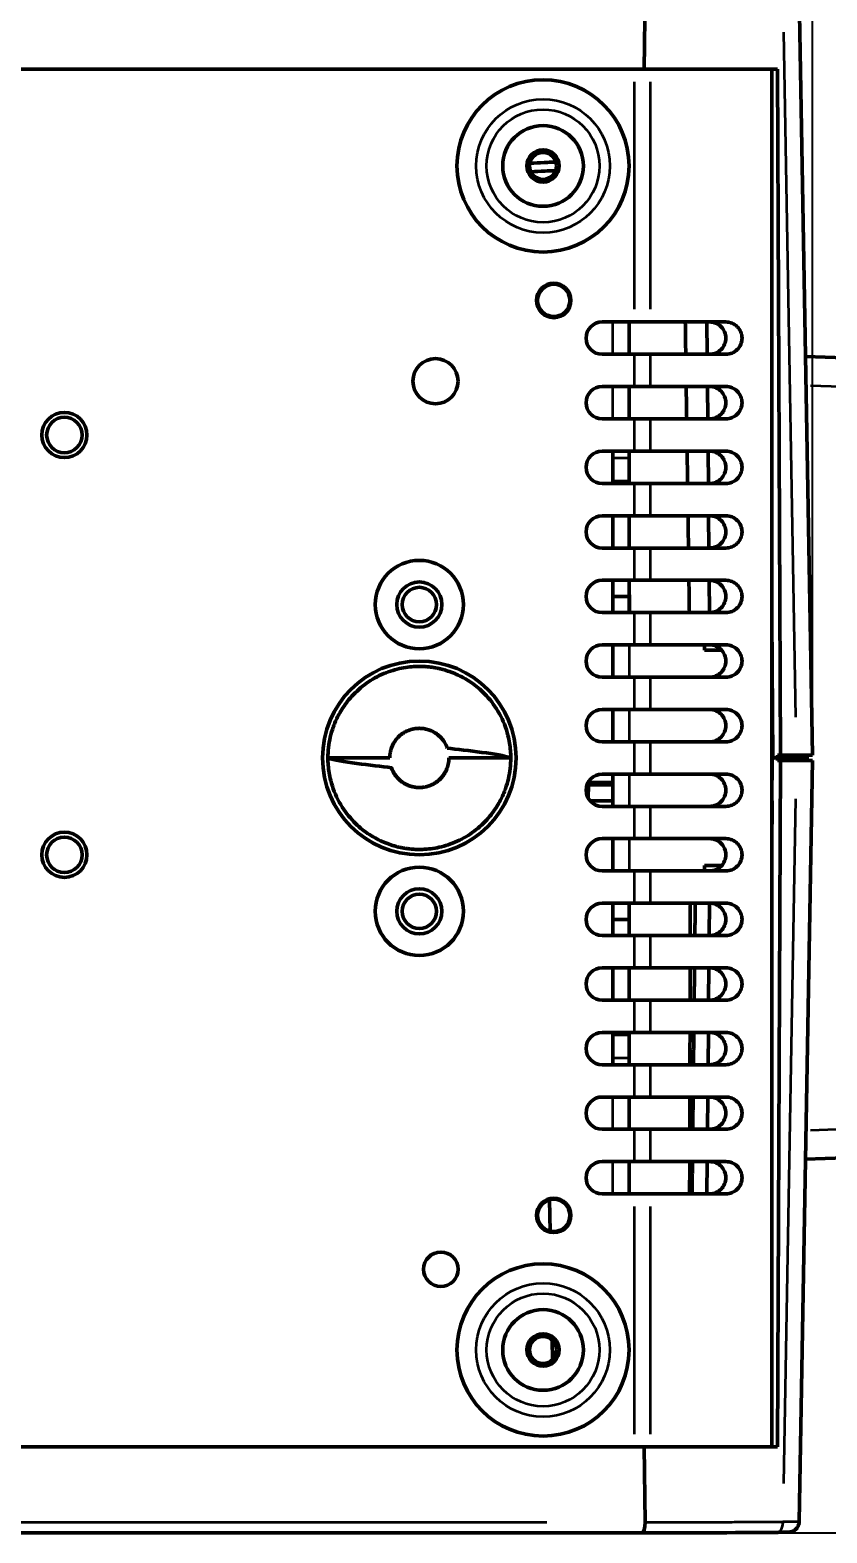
# Model space of a CAD drawing. Header units: millimetres. Extents: x 40 to 2195, y 40 to 1687.
# Drawn here: x 1151.9 to 1226, y 266 to 405.6 of the extents above; entities that cross this region are included whole.
import ezdxf

# ---------------------------------------------------------------- set-up
doc = ezdxf.new("R2010")
doc.units = ezdxf.units.MM
doc.header["$LTSCALE"] = 8
for name, color, linetype, lineweight in [('Dimension (ISO)', 7, 'Continuous', 25), ('Visible (ISO)', 7, 'Continuous', 50), ('Visible Narrow (ISO)', 7, 'Continuous', 35)]:
    doc.layers.add(name, color=color, linetype=linetype, lineweight=lineweight)
doc.styles.add('Note Text (ANSI)', font='tahoma.ttf')
doc.dimstyles.new('Default (ISO)', dxfattribs={"dimscale": 8, "dimtxt": 1, "dimasz": 2.5, "dimexe": 3.175, "dimexo": 0, "dimgap": 0.762, "dimtad": 1, "dimrnd": 1e-08, "dimzin": 0, "dimdsep": 46, "dimtxsty": 'Note Text (ANSI)', "dimcen": 0.09, "dimdle": 10, "dimclrd": 1, "dimclre": 1, "dimclrt": 1, "dimazin": 0, "dimtfac": 3.5052, "dimtmove": 0, "dimatfit": 3, "dimfxl": 1, "dimtolj": 1, "dimtzin": 0, "dimlwd": -1, "dimlwe": -1, "dimarcsym": 0})

# ---------------------------------------------------------------- blocks, each defined once
blk = doc.blocks.new('*D14')
at = {"layer": 'Defpoints', "color": 0, "transparency": 16777216}
for p in [(1224.66, 453.89), (1010.54, 338.25), (1224.66, 338.25)]:
    blk.add_point(p, dxfattribs=at)
at = {"layer": 'Dimension (ISO)', "color": 1, "transparency": 16777216}
for p, q in [((1010.54, 338.25), (1010.54, 479.29)), ((1224.66, 338.25), (1224.66, 479.29)), ((1030.54, 453.89), (1204.66, 453.89))]:
    blk.add_line(p, q, dxfattribs=at)
for points in [[(1030.54, 457.23), (1030.54, 450.56), (1010.54, 453.89)], [(1204.66, 457.23), (1204.66, 450.56), (1224.66, 453.89)]]:
    blk.add_solid(points, dxfattribs=at)
at = {"layer": 'Dimension (ISO)', "color": 1, "transparency": 16777216, "insert": (1065.04, 470.46), "char_height": 8, "attachment_point": 1, "style": 'Note Text (ANSI)'}
blk.add_mtext('\\A1;214.12 mm [8.430 in]', dxfattribs=at)
blk = doc.blocks.new('*D15')
at = {"layer": 'Defpoints', "color": 0, "transparency": 16777216}
for p in [(1208.82, 410), (1208.82, 266), (1314.67, 266)]:
    blk.add_point(p, dxfattribs=at)
at = {"layer": 'Dimension (ISO)', "color": 1, "transparency": 16777216}
for p, q in [((1208.82, 410), (1340.07, 410)), ((1314.67, 390), (1314.67, 286)), ((1208.82, 266), (1340.07, 266))]:
    blk.add_line(p, q, dxfattribs=at)
for points in [[(1311.34, 390), (1318.01, 390), (1314.67, 410)], [(1311.34, 286), (1318.01, 286), (1314.67, 266)]]:
    blk.add_solid(points, dxfattribs=at)
at = {"layer": 'Dimension (ISO)', "color": 1, "transparency": 16777216, "insert": (1298.11, 285.75), "char_height": 8, "attachment_point": 1, "rotation": 90, "style": 'Note Text (ANSI)'}
blk.add_mtext('\\A1;144.00 mm [5.669 in]', dxfattribs=at)

msp = doc.modelspace()

# ---------------------------------------------------------------- linework, layer by layer
at = {"layer": 'Visible (ISO)'}
for p, q in [((1209.087, 409.011), (1208.998, 401.999)), ((1223.424, 408.932), (1224.66, 338.249)), ((1026.202, 401.999), (1208.998, 401.999)), ((1208.998, 401.999), (1221.385, 401.999)), ((1220.858, 401.999), (1220.858, 273.999)), ((1221.663, 338.249), (1221.385, 401.999)), ((1208.1, 378.499), (1205.1, 378.499)), ((1207.6, 375.499), (1207.6, 378.499)), ((1209.6, 378.499), (1208.1, 378.499)), ((1209.6, 378.499), (1216.6, 378.499)), ((1214.864, 375.499), (1214.838, 378.499)), ((1208.1, 375.499), (1205.1, 375.499)), ((1209.6, 375.499), (1208.1, 375.499)), ((1209.6, 375.499), (1216.6, 375.499)), ((1224.012, 375.286), (1230.054, 375.075)), ((1208.1, 372.499), (1205.1, 372.499)), ((1207.6, 369.499), (1207.6, 372.499)), ((1209.6, 372.499), (1208.1, 372.499)), ((1209.6, 372.499), (1216.6, 372.499)), ((1214.917, 369.499), (1214.891, 372.499)), ((1208.1, 369.499), (1205.1, 369.499)), ((1209.6, 369.499), (1208.1, 369.499)), ((1209.6, 369.499), (1216.6, 369.499)), ((1208.1, 366.499), (1205.1, 366.499)), ((1206.1, 365.878), (1206.1, 366.499)), ((1206.1, 363.756), (1206.1, 365.878)), ((1207.6, 366.499), (1207.6, 365.878)), ((1207.6, 365.878), (1207.6, 363.756)), ((1209.6, 366.499), (1208.1, 366.499)), ((1209.6, 366.499), (1216.6, 366.499)), ((1214.969, 363.499), (1214.943, 366.499)), ((1208.1, 363.499), (1205.1, 363.499)), ((1206.1, 363.756), (1206.1, 363.499)), ((1207.6, 363.756), (1207.6, 363.499)), ((1209.6, 363.499), (1208.1, 363.499)), ((1209.6, 363.499), (1216.6, 363.499)), ((1208.1, 360.499), (1205.1, 360.499)), ((1206.1, 360.499), (1206.1, 357.499)), ((1207.6, 360.499), (1207.6, 357.499)), ((1209.6, 360.499), (1208.1, 360.499)), ((1209.6, 360.499), (1216.6, 360.499)), ((1215.021, 357.499), (1214.995, 360.499)), ((1208.1, 357.499), (1205.1, 357.499)), ((1209.6, 357.499), (1208.1, 357.499)), ((1209.6, 357.499), (1216.6, 357.499)), ((1208.1, 354.499), (1205.1, 354.499)), ((1206.1, 354.499), (1206.1, 352.999)), ((1207.6, 352.999), (1207.6, 354.499)), ((1209.6, 354.499), (1208.1, 354.499)), ((1209.6, 354.499), (1216.6, 354.499)), ((1215.074, 351.499), (1215.048, 354.499)), ((1206.1, 352.999), (1206.1, 351.499)), ((1206.1, 352.999), (1207.6, 352.999)), ((1207.6, 352.999), (1207.6, 351.499)), ((1208.1, 351.499), (1205.1, 351.499)), ((1209.6, 351.499), (1208.1, 351.499)), ((1209.6, 351.499), (1216.6, 351.499)), ((1220.858, 350.915), (1220.971, 337.999)), ((1208.1, 348.499), (1205.1, 348.499)), ((1206.1, 348.499), (1206.1, 345.499)), ((1209.6, 348.499), (1208.1, 348.499)), ((1209.6, 348.499), (1216.6, 348.499)), ((1214.6, 348.499), (1214.6, 347.999)), ((1216.218, 347.999), (1214.6, 347.999)), ((1220.878, 348.699), (1220.858, 348.699)), ((1220.879, 348.499), (1220.858, 348.499)), ((1208.1, 345.499), (1205.1, 345.499)), ((1209.6, 345.499), (1208.1, 345.499)), ((1209.6, 345.499), (1216.6, 345.499)), ((1208.1, 342.499), (1205.1, 342.499)), ((1206.1, 342.499), (1206.1, 339.499)), ((1209.6, 342.499), (1208.1, 342.499)), ((1209.6, 342.499), (1216.6, 342.499)), ((1208.1, 339.499), (1205.1, 339.499)), ((1209.6, 339.499), (1208.1, 339.499)), ((1209.6, 339.499), (1216.6, 339.499)), ((1185.35, 337.999), (1179.6, 337.999)), ((1190.85, 337.999), (1196.6, 337.999)), ((1221.014, 337.999), (1220.913, 337.799)), ((1220.971, 337.999), (1221.412, 337.999)), ((1221.412, 337.999), (1221.014, 337.999)), ((1221.412, 337.999), (1221.414, 338.249)), ((1221.412, 337.999), (1222.912, 337.999)), ((1221.412, 337.999), (1221.414, 337.749)), ((1222.912, 337.999), (1221.412, 337.999)), ((1221.414, 338.249), (1221.663, 338.249)), ((1223.16, 338.249), (1221.663, 338.249)), ((1224.16, 337.999), (1222.912, 337.999)), ((1222.912, 337.999), (1224.16, 337.999)), ((1223.161, 338.249), (1224.66, 338.249)), ((1224.164, 338.249), (1224.16, 337.999)), ((1224.16, 337.999), (1224.164, 337.749)), ((1208.1, 336.499), (1205.1, 336.499)), ((1206.1, 336.499), (1206.1, 333.499)), ((1209.6, 336.499), (1208.1, 336.499)), ((1209.6, 336.499), (1216.6, 336.499)), ((1220.913, 337.799), (1220.879, 333.999)), ((1221.663, 337.749), (1221.385, 273.999)), ((1221.663, 337.749), (1221.414, 337.749)), ((1221.663, 337.749), (1223.16, 337.749)), ((1224.66, 337.749), (1223.158, 337.749)), ((1224.66, 337.749), (1223.424, 267.065)), ((1206.1, 335.499), (1203.686, 335.499)), ((1206.1, 335.701), (1203.774, 335.701)), ((1220.894, 335.701), (1220.858, 335.701)), ((1220.893, 335.499), (1220.858, 335.499)), ((1206.1, 333.999), (1203.982, 333.999)), ((1220.858, 329.601), (1220.894, 333.998)), ((1208.1, 333.499), (1205.1, 333.499)), ((1209.6, 333.499), (1208.1, 333.499)), ((1209.6, 333.499), (1216.6, 333.499)), ((1208.1, 330.499), (1205.1, 330.499)), ((1206.1, 330.499), (1206.1, 327.499)), ((1209.6, 330.499), (1208.1, 330.499)), ((1209.6, 330.499), (1216.6, 330.499)), ((1208.1, 327.499), (1205.1, 327.499)), ((1209.6, 327.499), (1208.1, 327.499)), ((1209.6, 327.499), (1216.6, 327.499)), ((1214.6, 327.499), (1214.6, 327.999)), ((1214.6, 327.999), (1216.218, 327.999)), ((1208.1, 324.499), (1205.1, 324.499)), ((1206.1, 324.499), (1206.1, 322.999)), ((1207.6, 324.499), (1207.6, 322.999)), ((1209.6, 324.499), (1208.1, 324.499)), ((1209.6, 324.499), (1216.6, 324.499)), ((1215.074, 324.499), (1215.048, 321.499)), ((1206.1, 322.999), (1206.1, 321.499)), ((1206.1, 322.999), (1207.6, 322.999)), ((1207.6, 321.499), (1207.6, 322.999)), ((1208.1, 321.499), (1205.1, 321.499)), ((1209.6, 321.499), (1208.1, 321.499)), ((1209.6, 321.499), (1216.6, 321.499)), ((1208.1, 318.499), (1205.1, 318.499)), ((1206.1, 318.499), (1206.1, 315.499)), ((1207.6, 318.499), (1207.6, 315.499)), ((1209.6, 318.499), (1208.1, 318.499)), ((1209.6, 318.499), (1216.6, 318.499)), ((1215.021, 318.499), (1214.995, 315.499)), ((1208.1, 315.499), (1205.1, 315.499)), ((1209.6, 315.499), (1208.1, 315.499)), ((1209.6, 315.499), (1216.6, 315.499)), ((1208.1, 312.499), (1205.1, 312.499)), ((1206.1, 312.499), (1206.1, 312.241)), ((1206.1, 310.12), (1206.1, 312.241)), ((1207.6, 312.499), (1207.6, 312.241)), ((1207.6, 312.241), (1207.6, 310.12)), ((1209.6, 312.499), (1208.1, 312.499)), ((1209.6, 312.499), (1216.6, 312.499)), ((1214.969, 312.499), (1214.943, 309.499)), ((1206.1, 309.499), (1206.1, 310.12)), ((1207.6, 310.12), (1207.6, 309.499)), ((1208.1, 309.499), (1205.1, 309.499)), ((1209.6, 309.499), (1208.1, 309.499)), ((1209.6, 309.499), (1216.6, 309.499)), ((1208.1, 306.499), (1205.1, 306.499)), ((1207.6, 303.499), (1207.6, 306.499)), ((1209.6, 306.499), (1208.1, 306.499)), ((1209.6, 306.499), (1216.6, 306.499)), ((1214.917, 306.499), (1214.891, 303.499)), ((1208.1, 303.499), (1205.1, 303.499)), ((1209.6, 303.499), (1208.1, 303.499)), ((1209.6, 303.499), (1216.6, 303.499)), ((1208.1, 300.499), (1205.1, 300.499)), ((1207.6, 297.499), (1207.6, 300.499)), ((1209.6, 300.499), (1208.1, 300.499)), ((1209.6, 300.499), (1216.6, 300.499)), ((1214.864, 300.499), (1214.838, 297.499)), ((1230.054, 300.923), (1224.012, 300.712)), ((1208.1, 297.499), (1205.1, 297.499)), ((1209.6, 297.499), (1208.1, 297.499)), ((1209.6, 297.499), (1216.6, 297.499)), ((1200.267, 294.036), (1200.217, 296.949)), ((1200.476, 282.107), (1200.444, 283.921)), ((1208.998, 273.999), (1026.202, 273.999)), ((1208.998, 273.999), (1221.385, 273.999)), ((1209.087, 266.986), (1208.998, 273.999)), ((1223.424, 267.065), (1223.424, 267.065)), ((1026.38, 266), (1208.82, 266))]:
    msp.add_line(p, q, dxfattribs=at)
for centre, radius in [((1199.6, 392.999), 8), ((1199.6, 392.999), 3.75), ((1199.6, 392.999), 1.5), ((1199.6, 392.999), 1.25), ((1200.6, 380.499), 1.6), ((1200.6, 380.499), 1.5), ((1189.6, 372.999), 2.1), ((1155.1, 367.999), 2.1), ((1155.1, 367.999), 1.65), ((1188.1, 352.249), 4.1), ((1188.1, 352.249), 2.1), ((1188.1, 352.249), 1.6), ((1188.1, 337.999), 9), ((1155.1, 328.999), 2.1), ((1155.1, 328.999), 1.65), ((1188.1, 323.749), 4.1), ((1188.1, 323.749), 2.1), ((1188.1, 323.749), 1.6), ((1200.6, 295.499), 1.6), ((1200.6, 295.499), 1.5), ((1190.1, 290.499), 1.6), ((1199.6, 282.999), 8), ((1199.6, 282.999), 3.75), ((1199.6, 282.999), 1.5), ((1199.6, 282.999), 1.25)]:
    msp.add_circle(centre, radius, dxfattribs=at)
for centre in [(1205.1, 376.999), (1205.1, 370.999), (1205.1, 364.999), (1205.1, 358.999), (1205.1, 352.999), (1205.1, 346.999), (1205.1, 340.999), (1205.1, 334.999), (1205.1, 328.999), (1205.1, 322.999), (1205.1, 316.999), (1205.1, 310.999), (1205.1, 304.999), (1205.1, 298.999)]:
    msp.add_arc(centre, 1.5, 90, 270, dxfattribs=at)
for centre, major_axis, ratio, start_param, end_param in [((1107.204, -5193.124), (67.195, -11253.246), 0.0142047, 2.088369, 2.0886758), ((1107.204, -5193.124), (67.195, -11253.246), 0.0142047, 2.0877555, 2.0880622), ((1107.204, -5193.124), (67.195, -11253.246), 0.0142047, 2.0871423, 2.0874489), ((1107.204, -5193.124), (67.195, -11253.246), 0.0142047, 2.0865293, 2.0868357), ((1107.204, -5193.124), (67.195, -11253.246), 0.0142047, 2.0859164, 2.0862228), ((1039.671, 6107.357), (-67.906, 11372.355), 0.0142047, 4.1785543, 4.1788607), ((1039.671, 6107.357), (-67.906, 11372.355), 0.0142047, 4.1779414, 4.1782479), ((1039.671, 6107.357), (-67.906, 11372.355), 0.0142047, 4.1773282, 4.1776348), ((1039.671, 6107.357), (-67.906, 11372.355), 0.0142047, 4.1767148, 4.1770215), ((1039.671, 6107.357), (-67.906, 11372.355), 0.0142047, 4.1761012, 4.176408), ((1208.819, 267), (0, 1), 0.267909, 3.141475, 4.6990851)]:
    msp.add_ellipse(centre, major_axis=major_axis, ratio=ratio, start_param=start_param, end_param=end_param, dxfattribs=at)
for points, knots in [([(1200.796, 393.362), (1200.536, 393.35), (1200.277, 393.339), (1199.58, 393.306), (1199.149, 393.286), (1198.613, 393.259), (1198.493, 393.253), (1198.375, 393.247)], [6.71374077, 6.71374077, 6.71374077, 6.71374077, 6.79247636, 6.79247636, 6.92864096, 6.92864096, 6.96868933, 6.96868933, 6.96868933, 6.96868933]), ([(1198.476, 392.452), (1198.479, 392.452), (1198.481, 392.452), (1198.892, 392.473), (1199.318, 392.494), (1200.09, 392.53), (1200.429, 392.546), (1200.771, 392.561)], [5.20324237, 5.20324237, 5.20324237, 5.20324237, 5.20415653, 5.20415653, 5.34081768, 5.34081768, 5.44433187, 5.44433187, 5.44433187, 5.44433187]), ([(1180.197, 341.129), (1180.343, 341.495), (1180.725, 342.295), (1181.386, 343.258), (1182.128, 344.069), (1182.808, 344.672), (1183.566, 345.209), (1184.376, 345.658), (1185.212, 346.01), (1186.046, 346.261), (1186.842, 346.417), (1187.486, 346.483), (1187.988, 346.502), (1188.381, 346.497), (1188.756, 346.476), (1189.114, 346.441), (1189.459, 346.392), (1189.792, 346.331), (1190.117, 346.258), (1190.544, 346.145), (1191.071, 345.972), (1191.714, 345.704), (1192.387, 345.353), (1193.037, 344.935), (1193.71, 344.403), (1194.572, 343.572), (1195.613, 342.172), (1196.344, 340.328), (1196.574, 338.905), (1196.6, 338.221), (1196.6, 337.999)], [0, 0, 0, 0, 0.0489672, 0.1096487, 0.1440811, 0.1785135, 0.2129459, 0.2473783, 0.2818107, 0.3162431, 0.3506755, 0.3851079, 0.4063988, 0.4276897, 0.4489806, 0.4702715, 0.4915624, 0.5128533, 0.5341442, 0.5554351, 0.5980169, 0.6405987, 0.6831805, 0.7257623, 0.760042, 0.7943217, 0.8628812, 0.9314406, 0.9771469, 1, 1, 1, 1]), ([(1180.197, 341.129), (1180.163, 341.041), (1179.9, 340.344), (1179.656, 339.301), (1179.6, 338.325), (1179.6, 337.999)], [0, 0, 0, 0, 0.0880267, 0.6960089, 1, 1, 1, 1]), ([(1190.694, 338.912), (1190.67, 338.979), (1190.643, 339.049), (1190.581, 339.187), (1190.546, 339.259), (1190.481, 339.376), (1190.453, 339.423), (1190.386, 339.528), (1190.347, 339.586), (1190.256, 339.709), (1190.203, 339.772), (1190.14, 339.844), (1190.127, 339.858), (1190.085, 339.903), (1190.056, 339.932), (1190.01, 339.977), (1189.994, 339.993), (1189.959, 340.026), (1189.939, 340.043), (1189.895, 340.082), (1189.87, 340.104), (1189.798, 340.163), (1189.752, 340.198), (1189.649, 340.272), (1189.595, 340.308), (1189.467, 340.386), (1189.399, 340.423), (1189.307, 340.47), (1189.272, 340.487), (1189.176, 340.531), (1189.112, 340.557), (1188.975, 340.607), (1188.903, 340.63), (1188.755, 340.671), (1188.678, 340.688), (1188.543, 340.714), (1188.483, 340.723), (1188.402, 340.732), (1188.378, 340.735), (1188.306, 340.742), (1188.264, 340.744), (1188.196, 340.747), (1188.175, 340.748), (1188.124, 340.749), (1188.097, 340.749), (1188.059, 340.749), (1188.05, 340.748), (1188, 340.747), (1187.956, 340.746), (1187.865, 340.739), (1187.829, 340.736), (1187.775, 340.73), (1187.756, 340.727), (1187.706, 340.721), (1187.673, 340.716), (1187.576, 340.699), (1187.513, 340.686), (1187.422, 340.664), (1187.393, 340.657), (1187.324, 340.637), (1187.282, 340.625), (1187.192, 340.595), (1187.147, 340.579), (1187.072, 340.55), (1187.046, 340.539), (1186.991, 340.516), (1186.961, 340.502), (1186.914, 340.48), (1186.896, 340.471), (1186.844, 340.446), (1186.811, 340.428), (1186.75, 340.395), (1186.723, 340.38), (1186.651, 340.337), (1186.608, 340.31), (1186.512, 340.245), (1186.461, 340.208), (1186.355, 340.125), (1186.296, 340.077), (1186.118, 339.911), (1186.012, 339.795), (1185.787, 339.5), (1185.631, 339.257), (1185.489, 338.866), (1185.466, 338.794), (1185.415, 338.606), (1185.392, 338.489), (1185.359, 338.249), (1185.35, 338.124), (1185.35, 337.999)], [0.000001, 0.000001, 0.000001, 0.000001, 0.02382459, 0.02382459, 0.05164132, 0.05164132, 0.07097073, 0.07097073, 0.09665233, 0.09665233, 0.12892984, 0.12892984, 0.13740311, 0.13740311, 0.15673297, 0.15673297, 0.16703825, 0.16703825, 0.17860958, 0.17860958, 0.19329988, 0.19329988, 0.21746727, 0.21746727, 0.23957446, 0.23957446, 0.26693487, 0.26693487, 0.28279995, 0.28279995, 0.31029037, 0.31029037, 0.34072443, 0.34072443, 0.37313507, 0.37313507, 0.39949741, 0.39949741, 0.41059926, 0.41059926, 0.43505936, 0.43505936, 0.44702552, 0.44702552, 0.46264073, 0.46264073, 0.46768868, 0.46768868, 0.48837974, 0.48837974, 0.50141454, 0.50141454, 0.50798482, 0.50798482, 0.52023334, 0.52023334, 0.54406076, 0.54406076, 0.55506691, 0.55506691, 0.57138387, 0.57138387, 0.58598273, 0.58598273, 0.59373097, 0.59373097, 0.60286315, 0.60286315, 0.608364, 0.608364, 0.61874083, 0.61874083, 0.62778914, 0.62778914, 0.64260122, 0.64260122, 0.66312517, 0.66312517, 0.68571236, 0.68571236, 0.7223331, 0.7223331, 0.76967814, 0.76967814, 0.78022431, 0.78022431, 0.79643709, 0.79643709, 0.81300309, 0.81300309, 0.81300309, 0.81300309]), ([(1196.003, 334.869), (1195.857, 334.503), (1195.475, 333.703), (1194.814, 332.74), (1194.072, 331.929), (1193.392, 331.326), (1192.634, 330.789), (1191.824, 330.34), (1190.988, 329.988), (1190.154, 329.736), (1189.358, 329.581), (1188.714, 329.515), (1188.212, 329.496), (1187.819, 329.501), (1187.444, 329.522), (1187.086, 329.557), (1186.741, 329.606), (1186.408, 329.667), (1186.083, 329.739), (1185.656, 329.853), (1185.129, 330.026), (1184.486, 330.294), (1183.813, 330.645), (1183.163, 331.063), (1182.49, 331.594), (1181.628, 332.426), (1180.587, 333.826), (1179.856, 335.669), (1179.626, 337.093), (1179.6, 337.776), (1179.6, 337.999)], [0, 0, 0, 0, 0.0489672, 0.1096487, 0.1440811, 0.1785135, 0.2129459, 0.2473783, 0.2818107, 0.3162431, 0.3506755, 0.3851079, 0.4063988, 0.4276897, 0.4489806, 0.4702715, 0.4915624, 0.5128533, 0.5341442, 0.5554351, 0.5980169, 0.6405987, 0.6831805, 0.7257623, 0.760042, 0.7943217, 0.8628812, 0.9314406, 0.9771469, 1, 1, 1, 1]), ([(1185.506, 337.086), (1185.53, 337.018), (1185.558, 336.949), (1185.619, 336.811), (1185.654, 336.739), (1185.72, 336.621), (1185.747, 336.574), (1185.814, 336.469), (1185.853, 336.412), (1185.945, 336.289), (1185.997, 336.226), (1186.061, 336.154), (1186.074, 336.14), (1186.116, 336.094), (1186.144, 336.065), (1186.19, 336.02), (1186.206, 336.005), (1186.241, 335.972), (1186.261, 335.954), (1186.305, 335.915), (1186.33, 335.894), (1186.402, 335.835), (1186.449, 335.799), (1186.552, 335.725), (1186.606, 335.689), (1186.734, 335.611), (1186.802, 335.574), (1187.033, 335.457), (1187.178, 335.407), (1187.323, 335.36), (1187.4, 335.338), (1187.545, 335.304), (1187.617, 335.291), (1187.736, 335.273), (1187.787, 335.266), (1187.886, 335.257), (1187.926, 335.254), (1187.988, 335.251), (1188.009, 335.25), (1188.064, 335.249), (1188.094, 335.249), (1188.145, 335.249), (1188.163, 335.249), (1188.218, 335.251), (1188.258, 335.253), (1188.324, 335.258), (1188.342, 335.259), (1188.386, 335.264), (1188.413, 335.267), (1188.472, 335.274), (1188.509, 335.279), (1188.578, 335.29), (1188.61, 335.296), (1188.7, 335.315), (1188.758, 335.328), (1188.863, 335.356), (1188.908, 335.37), (1188.977, 335.392), (1188.999, 335.4), (1189.051, 335.418), (1189.082, 335.43), (1189.138, 335.452), (1189.165, 335.463), (1189.222, 335.488), (1189.253, 335.502), (1189.295, 335.522), (1189.307, 335.528), (1189.35, 335.549), (1189.381, 335.565), (1189.441, 335.598), (1189.47, 335.614), (1189.522, 335.645), (1189.543, 335.658), (1189.615, 335.703), (1189.663, 335.736), (1189.759, 335.805), (1189.824, 335.854), (1190.038, 336.04), (1190.151, 336.162), (1190.279, 336.32), (1190.32, 336.374), (1190.394, 336.48), (1190.427, 336.532), (1190.517, 336.682), (1190.569, 336.783), (1190.689, 337.053), (1190.746, 337.228), (1190.828, 337.6), (1190.85, 337.798), (1190.85, 337.999)], [0.000001, 0.000001, 0.000001, 0.000001, 0.0238348, 0.0238348, 0.0516666, 0.0516666, 0.0710067, 0.0710067, 0.0966951, 0.0966951, 0.1289787, 0.1289787, 0.1374432, 0.1374432, 0.1567838, 0.1567838, 0.1671009, 0.1671009, 0.1786714, 0.1786714, 0.1933094, 0.1933094, 0.2174589, 0.2174589, 0.239538, 0.239538, 0.2668704, 0.2668704, 0.347814, 0.347814, 0.434235, 0.434235, 0.5179004, 0.5179004, 0.5807531, 0.5807531, 0.6487153, 0.6487153, 0.6864741, 0.6864741, 0.7484095, 0.7484095, 0.7895428, 0.7895428, 0.873111, 0.873111, 0.904841, 0.904841, 0.9500353, 0.9500353, 1.0080624, 1.0080624, 1.0605387, 1.0605387, 1.1541709, 1.1541709, 1.237714, 1.237714, 1.2786507, 1.2786507, 1.3368006, 1.3368006, 1.3920195, 1.3920195, 1.4558927, 1.4558927, 1.4796692, 1.4796692, 1.5449837, 1.5449837, 1.6086648, 1.6086648, 1.6575244, 1.6575244, 1.7738197, 1.7738197, 1.8985441, 1.8985441, 2.1295391, 2.1295391, 2.244199, 2.244199, 2.3476094, 2.3476094, 2.5361706, 2.5361706, 2.8330474, 2.8330474, 3.142343, 3.142343, 3.142343, 3.142343]), ([(1196.003, 334.869), (1196.037, 334.957), (1196.3, 335.654), (1196.544, 336.697), (1196.6, 337.672), (1196.6, 337.999)], [0, 0, 0, 0, 0.0880267, 0.6960089, 1, 1, 1, 1]), ([(1185.506, 337.086), (1185.506, 337.086), (1185.506, 337.086), (1185.506, 337.086), (1185.506, 337.086), (1185.506, 337.085), (1185.507, 337.084), (1185.507, 337.082), (1185.508, 337.08), (1185.51, 337.076), (1185.511, 337.072), (1185.517, 337.055), (1185.523, 337.039), (1185.538, 337), (1185.547, 336.977), (1185.563, 336.939), (1185.568, 336.926), (1185.585, 336.887), (1185.597, 336.86), (1185.616, 336.82), (1185.622, 336.807), (1185.635, 336.782), (1185.641, 336.77), (1185.658, 336.736), (1185.668, 336.717), (1185.688, 336.681), (1185.698, 336.662), (1185.757, 336.559), (1185.814, 336.472), (1185.907, 336.343), (1185.94, 336.302), (1186.022, 336.2), (1186.076, 336.14), (1186.169, 336.045), (1186.211, 336.004), (1186.322, 335.906), (1186.397, 335.844), (1186.523, 335.754), (1186.568, 335.723), (1186.71, 335.632), (1186.809, 335.575), (1186.963, 335.499), (1187.018, 335.475), (1187.126, 335.43), (1187.181, 335.409), (1187.266, 335.38), (1187.297, 335.371), (1187.356, 335.353), (1187.385, 335.345), (1187.439, 335.331), (1187.464, 335.324), (1187.517, 335.312), (1187.545, 335.306), (1187.601, 335.295), (1187.626, 335.29), (1187.674, 335.282), (1187.702, 335.278), (1187.745, 335.272), (1187.76, 335.27), (1187.782, 335.267), (1187.79, 335.267), (1187.799, 335.265), (1187.802, 335.265), (1187.808, 335.264), (1187.81, 335.264), (1187.822, 335.263), (1187.828, 335.262), (1187.843, 335.261), (1187.849, 335.26), (1187.859, 335.259), (1187.861, 335.259), (1187.864, 335.259), (1187.865, 335.259), (1187.866, 335.259), (1187.867, 335.259), (1187.868, 335.259), (1187.868, 335.259), (1187.869, 335.259), (1187.87, 335.259), (1187.87, 335.258), (1187.871, 335.258), (1187.872, 335.258), (1187.873, 335.258), (1187.876, 335.258), (1187.878, 335.258), (1187.88, 335.258), (1187.881, 335.258), (1187.883, 335.257), (1187.884, 335.257), (1187.887, 335.257), (1187.888, 335.257), (1187.894, 335.257), (1187.895, 335.256), (1187.897, 335.256)], [0, 0, 0, 0, 0.00564593, 0.00564593, 0.00592626, 0.00592626, 0.00647129, 0.00647129, 0.00756131, 0.00756131, 0.00974179, 0.00974179, 0.01854362, 0.01854362, 0.02743852, 0.02743852, 0.03181914, 0.03181914, 0.04068258, 0.04068258, 0.04509018, 0.04509018, 0.04947545, 0.04947545, 0.05825192, 0.05825192, 0.06703225, 0.06703225, 0.10198116, 0.10198116, 0.12074975, 0.12074975, 0.1558877, 0.1558877, 0.19088565, 0.19088565, 0.22634481, 0.22634481, 0.24393091, 0.24393091, 0.27887419, 0.27887419, 0.29648917, 0.29648917, 0.3140186, 0.3140186, 0.32361147, 0.32361147, 0.33249501, 0.33249501, 0.34121553, 0.34121553, 0.35005343, 0.35005343, 0.35882123, 0.35882123, 0.3677024, 0.3677024, 0.37213829, 0.37213829, 0.374364, 0.374364, 0.37546077, 0.37546077, 0.37655562, 0.37655562, 0.38091964, 0.38091964, 0.3852867, 0.3852867, 0.38639704, 0.38639704, 0.38667367, 0.38667367, 0.38681154, 0.38681154, 0.38695038, 0.38695038, 0.38708839, 0.38708839, 0.38722538, 0.38722538, 0.38777561, 0.38777561, 0.38996225, 0.38996225, 0.39214274, 0.39214274, 0.39650319, 0.39650319, 0.40522342, 0.40522342, 0.44882347, 0.44882347, 0.44882347, 0.44882347]), ([(1187.952, 335.253), (1187.959, 335.252), (1187.968, 335.252), (1187.994, 335.251), (1188.006, 335.25), (1188.023, 335.25), (1188.027, 335.25), (1188.035, 335.25), (1188.037, 335.25), (1188.041, 335.25), (1188.043, 335.249), (1188.046, 335.249), (1188.048, 335.249), (1188.05, 335.249), (1188.05, 335.249), (1188.052, 335.249), (1188.053, 335.249), (1188.055, 335.249), (1188.055, 335.249), (1188.057, 335.249), (1188.058, 335.249), (1188.061, 335.249), (1188.062, 335.249), (1188.07, 335.249), (1188.074, 335.249), (1188.085, 335.249), (1188.092, 335.249), (1188.113, 335.249), (1188.127, 335.249), (1188.144, 335.249), (1188.15, 335.249), (1188.163, 335.25), (1188.17, 335.25), (1188.182, 335.25), (1188.185, 335.25), (1188.191, 335.251), (1188.194, 335.251), (1188.2, 335.251), (1188.204, 335.251), (1188.221, 335.252), (1188.234, 335.253), (1188.287, 335.256), (1188.328, 335.259), (1188.431, 335.269), (1188.492, 335.278), (1188.58, 335.293), (1188.607, 335.298), (1188.674, 335.311), (1188.716, 335.32), (1188.801, 335.341), (1188.844, 335.353), (1188.9, 335.369), (1188.913, 335.373), (1188.937, 335.381), (1188.948, 335.384), (1188.973, 335.392), (1188.987, 335.397), (1189.019, 335.408), (1189.038, 335.415), (1189.074, 335.428), (1189.091, 335.435), (1189.131, 335.45), (1189.151, 335.459), (1189.191, 335.476), (1189.21, 335.484), (1189.255, 335.504), (1189.279, 335.516), (1189.325, 335.538), (1189.348, 335.549), (1189.388, 335.57), (1189.404, 335.579), (1189.433, 335.594), (1189.446, 335.602), (1189.475, 335.618), (1189.491, 335.627), (1189.519, 335.644), (1189.532, 335.652), (1189.562, 335.67), (1189.576, 335.679), (1189.605, 335.698), (1189.617, 335.705), (1189.642, 335.723), (1189.656, 335.732), (1189.685, 335.752), (1189.7, 335.763), (1189.726, 335.781), (1189.736, 335.789), (1189.757, 335.804), (1189.767, 335.812), (1189.804, 335.841), (1189.834, 335.865), (1189.897, 335.917), (1189.926, 335.942), (1190.01, 336.019), (1190.066, 336.075), (1190.153, 336.169), (1190.188, 336.209), (1190.252, 336.286), (1190.278, 336.32), (1190.317, 336.372), (1190.329, 336.388), (1190.351, 336.419), (1190.361, 336.433), (1190.385, 336.468), (1190.398, 336.489), (1190.426, 336.531), (1190.439, 336.553), (1190.47, 336.604), (1190.488, 336.635), (1190.514, 336.681), (1190.523, 336.698), (1190.538, 336.727), (1190.546, 336.741), (1190.559, 336.768), (1190.565, 336.78), (1190.579, 336.807), (1190.586, 336.822), (1190.607, 336.867), (1190.619, 336.894), (1190.66, 336.992), (1190.684, 337.055), (1190.714, 337.144), (1190.72, 337.162), (1190.726, 337.181)], [0, 0, 0, 0, 0.02060766, 0.02060766, 0.03371172, 0.03371172, 0.03862167, 0.03862167, 0.04030218, 0.04030218, 0.04133606, 0.04133606, 0.04185366, 0.04185366, 0.04211186, 0.04211186, 0.04237066, 0.04237066, 0.04262981, 0.04262981, 0.04288867, 0.04288867, 0.04341045, 0.04341045, 0.04553662, 0.04553662, 0.04966697, 0.04966697, 0.05971027, 0.05971027, 0.06573369, 0.06573369, 0.07027551, 0.07027551, 0.07157178, 0.07157178, 0.07261014, 0.07261014, 0.07364977, 0.07364977, 0.07776754, 0.07776754, 0.09017866, 0.09017866, 0.10872458, 0.10872458, 0.11722133, 0.11722133, 0.13046377, 0.13046377, 0.14434432, 0.14434432, 0.1488853, 0.1488853, 0.15230988, 0.15230988, 0.15675117, 0.15675117, 0.16263111, 0.16263111, 0.16845191, 0.16845191, 0.17682428, 0.17682428, 0.18437623, 0.18437623, 0.19574949, 0.19574949, 0.20622612, 0.20622612, 0.21305578, 0.21305578, 0.21799657, 0.21799657, 0.22354189, 0.22354189, 0.22969947, 0.22969947, 0.23823396, 0.23823396, 0.24381328, 0.24381328, 0.24958481, 0.24958481, 0.25565999, 0.25565999, 0.26082749, 0.26082749, 0.26702061, 0.26702061, 0.28077708, 0.28077708, 0.29458574, 0.29458574, 0.32282601, 0.32282601, 0.34595328, 0.34595328, 0.36152847, 0.36152847, 0.3680161, 0.3680161, 0.37331634, 0.37331634, 0.38072267, 0.38072267, 0.38879955, 0.38879955, 0.39936775, 0.39936775, 0.40483443, 0.40483443, 0.41018119, 0.41018119, 0.41590849, 0.41590849, 0.42449693, 0.42449693, 0.44385501, 0.44385501, 0.49756099, 0.49756099, 0.51095471, 0.51095471, 0.51095471, 0.51095471]), ([(1223.424, 267.065), (1223.422, 266.957), (1223.402, 266.848), (1223.33, 266.647), (1223.278, 266.551), (1223.147, 266.384), (1223.067, 266.31), (1222.937, 266.222), (1222.891, 266.197), (1222.802, 266.155), (1222.758, 266.138), (1222.684, 266.116), (1222.654, 266.108), (1222.594, 266.095), (1222.565, 266.091), (1222.522, 266.085), (1222.505, 266.083), (1222.461, 266.079), (1222.436, 266.077), (1222.334, 266.071), (1222.244, 266.069), (1222.04, 266.064), (1221.938, 266.062), (1221.707, 266.059), (1221.574, 266.057), (1221.432, 266.056)], [0.00002408, 0.00002408, 0.00002408, 0.00002408, 0.03241919, 0.03241919, 0.06431755, 0.06431755, 0.09622077, 0.09622077, 0.11180691, 0.11180691, 0.12627379, 0.12627379, 0.1364715, 0.1364715, 0.14880095, 0.14880095, 0.15951303, 0.15951303, 0.18027766, 0.18027766, 0.24277652, 0.24277652, 0.28931202, 0.28931202, 0.33832094, 0.33832094, 0.33832094, 0.33832094])]:
    msp.add_open_spline(points, degree=3, knots=knots, dxfattribs=at)
for points, degree in [([(1215.1, 375.499), (1215.493, 375.5), (1216.275, 375.823), (1216.762, 376.999), (1216.275, 378.175), (1215.493, 378.498), (1215.1, 378.499)], 3), ([(1216.6, 375.499), (1216.993, 375.5), (1217.775, 375.823), (1218.262, 376.999), (1217.775, 378.175), (1216.993, 378.498), (1216.6, 378.499)], 3), ([(1215.1, 369.499), (1215.493, 369.5), (1216.275, 369.823), (1216.762, 370.999), (1216.275, 372.175), (1215.493, 372.498), (1215.1, 372.499)], 3), ([(1216.6, 369.499), (1216.993, 369.5), (1217.775, 369.823), (1218.262, 370.999), (1217.775, 372.175), (1216.993, 372.498), (1216.6, 372.499)], 3), ([(1215.1, 363.499), (1215.493, 363.5), (1216.275, 363.823), (1216.762, 364.999), (1216.275, 366.175), (1215.493, 366.498), (1215.1, 366.499)], 3), ([(1216.6, 363.499), (1216.993, 363.5), (1217.775, 363.823), (1218.262, 364.999), (1217.775, 366.175), (1216.993, 366.498), (1216.6, 366.499)], 3), ([(1215.1, 357.499), (1215.493, 357.5), (1216.275, 357.823), (1216.762, 358.999), (1216.275, 360.175), (1215.493, 360.498), (1215.1, 360.499)], 3), ([(1216.6, 357.499), (1216.993, 357.5), (1217.775, 357.823), (1218.262, 358.999), (1217.775, 360.175), (1216.993, 360.498), (1216.6, 360.499)], 3), ([(1207.611, 354.499), (1207.62, 353.499), (1207.629, 352.499), (1207.638, 351.499)], 3), ([(1215.1, 351.499), (1215.493, 351.5), (1216.275, 351.823), (1216.762, 352.999), (1216.275, 354.175), (1215.493, 354.498), (1215.1, 354.499)], 3), ([(1216.6, 351.499), (1216.993, 351.5), (1217.775, 351.823), (1218.262, 352.999), (1217.775, 354.175), (1216.993, 354.498), (1216.6, 354.499)], 3), ([(1215.1, 345.499), (1215.493, 345.5), (1216.275, 345.823), (1216.762, 346.999), (1216.275, 348.175), (1215.493, 348.498), (1215.1, 348.499)], 3), ([(1216.6, 345.499), (1216.993, 345.5), (1217.775, 345.823), (1218.262, 346.999), (1217.775, 348.175), (1216.993, 348.498), (1216.6, 348.499)], 3), ([(1215.1, 339.499), (1215.493, 339.5), (1216.275, 339.823), (1216.762, 340.999), (1216.275, 342.175), (1215.493, 342.498), (1215.1, 342.499)], 3), ([(1216.6, 339.499), (1216.993, 339.5), (1217.775, 339.823), (1218.262, 340.999), (1217.775, 342.175), (1216.993, 342.498), (1216.6, 342.499)], 3), ([(1179.6, 337.999), (1180.653, 337.597), (1183.734, 337.328), (1185.506, 337.086)], 3), ([(1196.6, 337.999), (1195.547, 338.401), (1192.466, 338.67), (1190.694, 338.912)], 3), ([(1215.1, 333.499), (1215.493, 333.5), (1216.275, 333.823), (1216.762, 334.999), (1216.275, 336.175), (1215.493, 336.498), (1215.1, 336.499)], 3), ([(1216.6, 333.499), (1216.993, 333.5), (1217.775, 333.823), (1218.262, 334.999), (1217.775, 336.175), (1216.993, 336.498), (1216.6, 336.499)], 3), ([(1187.897, 335.256), (1187.916, 335.255), (1187.934, 335.254), (1187.952, 335.253)], 3), ([(1215.1, 327.499), (1215.493, 327.5), (1216.275, 327.823), (1216.762, 328.999), (1216.275, 330.175), (1215.493, 330.498), (1215.1, 330.499)], 3), ([(1216.6, 327.499), (1216.993, 327.5), (1217.775, 327.823), (1218.262, 328.999), (1217.775, 330.175), (1216.993, 330.498), (1216.6, 330.499)], 3), ([(1213.718, 321.499), (1213.734, 322.999), (1213.75, 324.499)], 2), ([(1215.1, 321.499), (1215.493, 321.5), (1216.275, 321.823), (1216.762, 322.999), (1216.275, 324.175), (1215.493, 324.498), (1215.1, 324.499)], 3), ([(1216.6, 321.499), (1216.993, 321.5), (1217.775, 321.823), (1218.262, 322.999), (1217.775, 324.175), (1216.993, 324.498), (1216.6, 324.499)], 3), ([(1213.654, 315.499), (1213.67, 316.999), (1213.686, 318.499)], 2), ([(1215.1, 315.499), (1215.493, 315.5), (1216.275, 315.823), (1216.762, 316.999), (1216.275, 318.175), (1215.493, 318.498), (1215.1, 318.499)], 3), ([(1216.6, 315.499), (1216.993, 315.5), (1217.775, 315.823), (1218.262, 316.999), (1217.775, 318.175), (1216.993, 318.498), (1216.6, 318.499)], 3), ([(1213.589, 309.499), (1213.606, 310.999), (1213.622, 312.499)], 2), ([(1215.1, 309.499), (1215.493, 309.5), (1216.275, 309.823), (1216.762, 310.999), (1216.275, 312.175), (1215.493, 312.498), (1215.1, 312.499)], 3), ([(1216.6, 309.499), (1216.993, 309.5), (1217.775, 309.823), (1218.262, 310.999), (1217.775, 312.175), (1216.993, 312.498), (1216.6, 312.499)], 3), ([(1213.525, 303.499), (1213.541, 304.999), (1213.557, 306.499)], 2), ([(1215.1, 303.499), (1215.493, 303.5), (1216.275, 303.823), (1216.762, 304.999), (1216.275, 306.175), (1215.493, 306.498), (1215.1, 306.499)], 3), ([(1216.6, 303.499), (1216.993, 303.5), (1217.775, 303.823), (1218.262, 304.999), (1217.775, 306.175), (1216.993, 306.498), (1216.6, 306.499)], 3), ([(1213.461, 297.499), (1213.477, 298.999), (1213.493, 300.499)], 2), ([(1215.1, 297.499), (1215.493, 297.5), (1216.275, 297.823), (1216.762, 298.999), (1216.275, 300.175), (1215.493, 300.498), (1215.1, 300.499)], 3), ([(1216.6, 297.499), (1216.993, 297.5), (1217.775, 297.823), (1218.262, 298.999), (1217.775, 300.175), (1216.993, 300.498), (1216.6, 300.499)], 3), ([(1221.432, 266.056), (1217.228, 266.023), (1213.024, 266.004), (1208.82, 266)], 3)]:
    msp.add_open_spline(points, degree=degree, dxfattribs=at)
at = {"layer": 'Visible Narrow (ISO)'}
for p, q in [((1223.098, 341.784), (1221.986, 405.415)), ((1208.1, 379.674), (1208.1, 400.824)), ((1209.6, 379.674), (1209.6, 400.824)), ((1206.1, 375.649), (1206.1, 378.349)), ((1208.1, 372.649), (1208.1, 375.349)), ((1209.6, 372.649), (1209.6, 375.349)), ((1206.1, 369.649), (1206.1, 372.349)), ((1224.466, 372.607), (1231.803, 372.349)), ((1208.1, 366.649), (1208.1, 369.349)), ((1209.6, 366.649), (1209.6, 369.349)), ((1206.175, 365.878), (1207.525, 365.878)), ((1206.175, 363.756), (1207.525, 363.756)), ((1208.1, 360.649), (1208.1, 363.349)), ((1209.6, 360.649), (1209.6, 363.349)), ((1208.1, 354.649), (1208.1, 357.349)), ((1209.6, 354.649), (1209.6, 357.349)), ((1208.1, 348.649), (1208.1, 351.349)), ((1209.6, 348.649), (1209.6, 351.349)), ((1207.6, 348.349), (1207.6, 345.649)), ((1208.1, 342.649), (1208.1, 345.349)), ((1209.6, 342.649), (1209.6, 345.349)), ((1207.6, 342.349), (1207.6, 339.649)), ((1208.1, 336.649), (1208.1, 339.349)), ((1209.6, 336.649), (1209.6, 339.349)), ((1222.912, 338.011), (1222.914, 338.236)), ((1222.912, 337.986), (1222.914, 337.761)), ((1203.854, 335.434), (1203.836, 334.258)), ((1207.6, 336.349), (1207.6, 333.649)), ((1221.986, 270.583), (1223.098, 334.214)), ((1208.1, 330.649), (1208.1, 333.349)), ((1209.6, 330.649), (1209.6, 333.349)), ((1207.6, 330.349), (1207.6, 327.649)), ((1208.1, 324.649), (1208.1, 327.349)), ((1209.6, 324.649), (1209.6, 327.349)), ((1208.1, 318.649), (1208.1, 321.349)), ((1209.6, 318.649), (1209.6, 321.349)), ((1208.1, 312.649), (1208.1, 315.349)), ((1209.6, 312.649), (1209.6, 315.349)), ((1207.525, 312.241), (1206.175, 312.241)), ((1207.525, 310.12), (1206.175, 310.12)), ((1208.1, 306.649), (1208.1, 309.349)), ((1209.6, 306.649), (1209.6, 309.349)), ((1206.1, 303.649), (1206.1, 306.349)), ((1208.1, 300.649), (1208.1, 303.349)), ((1209.6, 300.649), (1209.6, 303.349)), ((1231.803, 303.649), (1224.466, 303.391)), ((1206.1, 297.649), (1206.1, 300.349)), ((1208.1, 275.174), (1208.1, 296.324)), ((1209.6, 275.174), (1209.6, 296.324)), ((1035.261, 266.986), (1199.939, 266.986))]:
    msp.add_line(p, q, dxfattribs=at)
for centre, radius in [((1199.6, 392.999), 6.207), ((1199.6, 392.999), 5.246), ((1199.6, 282.999), 6.207), ((1199.6, 282.999), 5.246)]:
    msp.add_circle(centre, radius, dxfattribs=at)
for radius, start, end in [(8.03, 180.05056, 180.96055), (7.537, 180.09485, 181.80218), (7.537, 0.09485, 1.80218), (8.03, 0.05056, 0.96055)]:
    msp.add_arc((1188.1, 337.999), radius, start, end, dxfattribs=at)
msp.add_ellipse((1221.424, 267.056), major_axis=(0.008, -1), ratio=0.4999353, start_param=0.0779626, end_param=1.480159, dxfattribs=at)
for points, knots in [([(1209.087, 266.986), (1210.126, 266.987), (1211.18, 266.991), (1212.556, 266.996), (1212.872, 266.998), (1213.188, 266.999), (1213.977, 267.002), (1214.769, 267.005), (1216.177, 267.011), (1216.788, 267.014), (1217.596, 267.018), (1217.782, 267.019), (1219.1, 267.027), (1220.266, 267.035), (1221.612, 267.045), (1221.768, 267.046), (1221.924, 267.048)], [0.00000009, 0.00000009, 0.00000009, 0.00000009, 0.25702263, 0.25702263, 0.33333333, 0.33333333, 0.33333333, 0.52368318, 0.52368318, 0.66666667, 0.66666667, 0.70929229, 0.70929229, 0.96652691, 0.96652691, 0.99999999, 0.99999999, 0.99999999, 0.99999999]), ([(1221.924, 267.048), (1222.115, 267.047), (1222.472, 267.048), (1222.908, 267.05), (1223.225, 267.054), (1223.392, 267.059), (1223.424, 267.063), (1223.424, 267.065)], [0.00000382, 0.00000382, 0.00000382, 0.00000382, 0.2, 0.4, 0.6, 0.8, 0.95133639, 0.95133639, 0.95133639, 0.95133639])]:
    msp.add_open_spline(points, degree=3, knots=knots, dxfattribs=at)

# ---------------------------------------------------------------- dimensions: what is measured, and where the dimension line sits
at = {"layer": 'Dimension (ISO)', "color": 1, "true_color": 0xff0000}
for base, p1, p2, angle, text, picture, middle in [((1224.66, 453.895), (1010.54, 338.249), (1224.66, 338.249), 180, '<> mm [8.430 in]', '*D14', (1117.6, 453.895)), ((1314.673, 266), (1208.82, 409.998), (1208.82, 266), 90, '<> mm [5.669 in]', '*D15', (1314.673, 337.999))]:
    dim = msp.add_linear_dim(base=base, p1=p1, p2=p2, angle=angle, text=text, dimstyle='Default (ISO)', override={"dimgap": 0.762, "dimdec": 2, "dimpost": '', "dimtol": 0, "dimlim": 0, "dimtp": 0, "dimtm": 0, "dimtdec": 2, "dimtofl": 0, "dimatfit": 1}, dxfattribs=at)
    dim.commit()
    dim.dimension.update_dxf_attribs({"geometry": picture, "text_midpoint": middle, "dimtype": 160})

doc.saveas('drawing.dxf')
